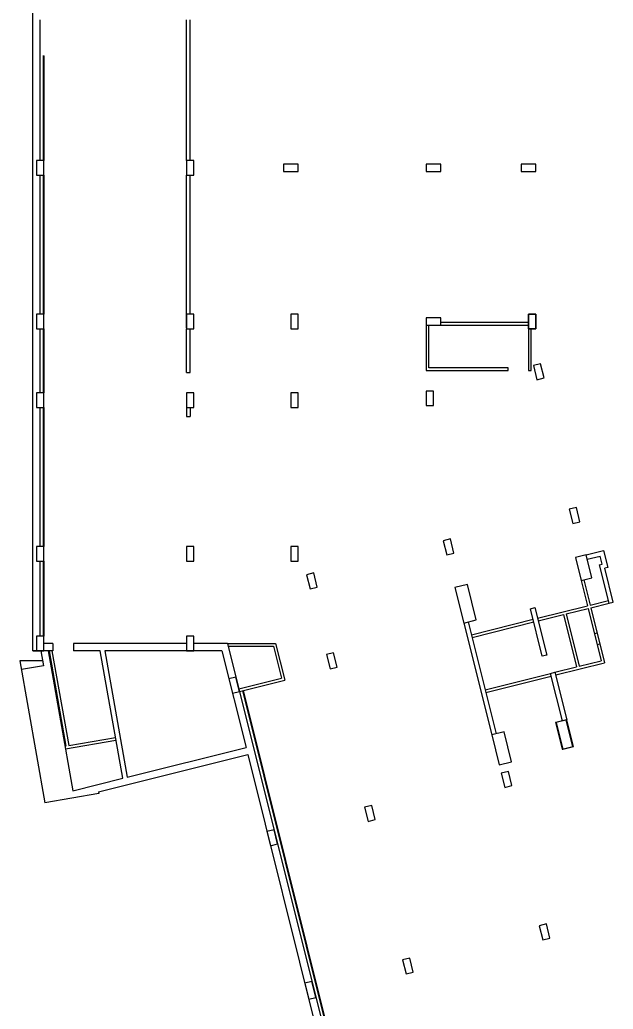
# Model space of a CAD drawing. Header units: metres. Extents: x -681087 to 1033303, y 74272 to 2630761.
# Drawn here: x -38670 to -6231, y 2525471 to 2579578 of the extents above; entities that cross this region are included whole.
import ezdxf

# ---------------------------------------------------------------- set-up
doc = ezdxf.new("R2010")
doc.units = ezdxf.units.M
for name, color, linetype in [('SKELETON_CLEAN', 7, 'Continuous'), ('SKELETON_ISOLATED', 1, 'Continuous'), ('SKELETON_ORIGINAL', 8, 'Continuous')]:
    doc.layers.add(name, color=color, linetype=linetype)

msp = doc.modelspace()

# ---------------------------------------------------------------- linework, layer by layer
at = {"layer": 'SKELETON_CLEAN'}
for p, q in [((-37959, 2545078), (-37959, 2587673)), ((-29559, 2571878), (-29559, 2579578)), ((-37359, 2571878), (-37759, 2571878)), ((-37759, 2571878), (-37759, 2571078)), ((-37359, 2571078), (-37359, 2571878)), ((-29159, 2571878), (-29559, 2571878)), ((-29559, 2571878), (-29559, 2571078)), ((-29159, 2571078), (-29159, 2571878)), ((-23459, 2571678), (-24259, 2571678)), ((-24259, 2571678), (-24259, 2571278)), ((-23459, 2571278), (-23459, 2571678)), ((-15659, 2571678), (-16459, 2571678)), ((-16459, 2571678), (-16459, 2571278)), ((-15659, 2571278), (-15659, 2571678)), ((-10459, 2571678), (-11259, 2571678)), ((-11259, 2571678), (-11259, 2571278)), ((-10459, 2571278), (-10459, 2571678)), ((-24259, 2571278), (-23459, 2571278)), ((-16459, 2571278), (-15659, 2571278)), ((-11259, 2571278), (-10459, 2571278)), ((-37759, 2571078), (-37359, 2571078)), ((-29559, 2571078), (-29159, 2571078)), ((-29559, 2562728), (-29559, 2571078)), ((-37359, 2563478), (-37759, 2563478)), ((-37759, 2563478), (-37759, 2562678)), ((-37359, 2562678), (-37359, 2563478)), ((-29159, 2563478), (-29559, 2563478)), ((-29559, 2563478), (-29559, 2562678)), ((-29159, 2562678), (-29159, 2563478)), ((-23459, 2563478), (-23859, 2563478)), ((-23859, 2563478), (-23859, 2562678)), ((-23459, 2562678), (-23459, 2563478)), ((-15659, 2563278), (-16459, 2563278)), ((-16459, 2563278), (-16459, 2562878)), ((-15659, 2562878), (-15659, 2563278)), ((-10859, 2562678), (-10859, 2563478)), ((-10859, 2563478), (-10459, 2563478)), ((-10459, 2563478), (-10459, 2562678)), ((-37759, 2562678), (-37359, 2562678)), ((-29559, 2562678), (-29159, 2562678)), ((-29559, 2560298), (-29559, 2562678)), ((-29359, 2560298), (-29359, 2562678)), ((-23859, 2562678), (-23459, 2562678)), ((-16459, 2562878), (-16459, 2560398)), ((-16459, 2562878), (-15659, 2562878)), ((-16309, 2560548), (-16309, 2562878)), ((-15659, 2562878), (-10859, 2562878)), ((-10859, 2562878), (-10859, 2560398)), ((-10459, 2562678), (-10859, 2562678)), ((-10709, 2560398), (-10709, 2562678)), ((-16459, 2560398), (-11979, 2560398)), ((-11979, 2560548), (-16309, 2560548)), ((-11979, 2560398), (-11979, 2560548)), ((-10859, 2560398), (-10709, 2560398)), ((-10202, 2560765), (-10591, 2560669)), ((-10591, 2560669), (-10397, 2559892)), ((-10009, 2559989), (-10202, 2560765)), ((-29559, 2560298), (-29359, 2560298)), ((-10397, 2559892), (-10009, 2559989)), ((-16059, 2559278), (-16459, 2559278)), ((-16459, 2559278), (-16459, 2558478)), ((-16059, 2558478), (-16059, 2559278)), ((-37359, 2559178), (-37759, 2559178)), ((-37759, 2559178), (-37759, 2558378)), ((-37359, 2558378), (-37359, 2559178)), ((-29159, 2559178), (-29559, 2559178)), ((-29559, 2559178), (-29559, 2558378)), ((-29159, 2558378), (-29159, 2559178)), ((-23459, 2559178), (-23859, 2559178)), ((-23859, 2559178), (-23859, 2558378)), ((-23459, 2558378), (-23459, 2559178)), ((-37759, 2558378), (-37359, 2558378)), ((-29559, 2558378), (-29159, 2558378)), ((-29559, 2558378), (-29559, 2557878)), ((-29359, 2558378), (-29359, 2557878)), ((-23859, 2558378), (-23459, 2558378)), ((-16459, 2558478), (-16059, 2558478)), ((-29559, 2557878), (-29359, 2557878)), ((-8243, 2552906), (-8631, 2552809)), ((-8631, 2552809), (-8437, 2552033)), ((-8049, 2552130), (-8243, 2552906)), ((-8437, 2552033), (-8049, 2552130)), ((-15132, 2551188), (-15520, 2551092)), ((-14938, 2550412), (-15132, 2551188)), ((-37359, 2550778), (-37759, 2550778)), ((-37759, 2550778), (-37759, 2549978)), ((-37359, 2549978), (-37359, 2550778)), ((-29159, 2550778), (-29559, 2550778)), ((-29559, 2550778), (-29559, 2549978)), ((-29159, 2549978), (-29159, 2550778)), ((-23459, 2550778), (-23859, 2550778)), ((-23859, 2550778), (-23859, 2549978)), ((-23459, 2549978), (-23459, 2550778)), ((-15520, 2551092), (-15327, 2550315)), ((-15327, 2550315), (-14938, 2550412)), ((-7706, 2550319), (-8288, 2550174)), ((-8288, 2550174), (-7974, 2548913)), ((-7706, 2550319), (-6760, 2550555)), ((-7391, 2549058), (-7706, 2550319)), ((-7646, 2550076), (-6942, 2550252)), ((-6833, 2549815), (-6942, 2550252)), ((-6760, 2550555), (-6530, 2549633)), ((-37759, 2549978), (-37359, 2549978)), ((-29559, 2549978), (-29159, 2549978)), ((-23859, 2549978), (-23459, 2549978)), ((-6998, 2549774), (-6833, 2549815)), ((-6998, 2549774), (-6473, 2547669)), ((-6530, 2549633), (-6695, 2549592)), ((-6231, 2547729), (-6695, 2549592)), ((-22603, 2549326), (-22991, 2549229)), ((-22991, 2549229), (-22798, 2548453)), ((-22410, 2548549), (-22603, 2549326)), ((-7974, 2548913), (-7391, 2549058)), ((-7828, 2548949), (-7484, 2547571)), ((-22798, 2548453), (-22410, 2548549)), ((-14202, 2548699), (-14881, 2548530)), ((-14881, 2548530), (-14398, 2546589)), ((-13718, 2546759), (-14202, 2548699)), ((-7974, 2548913), (-7630, 2547535)), ((-10754, 2547374), (-10512, 2547435)), ((-10106, 2544774), (-10754, 2547374)), ((-10512, 2547435), (-9863, 2544834)), ((-10366, 2546852), (-7630, 2547535)), ((-8807, 2547087), (-7594, 2547389)), ((-7594, 2547389), (-6880, 2544527)), ((-7484, 2547571), (-6490, 2547819)), ((-7448, 2547425), (-6454, 2547673)), ((-7448, 2547425), (-6698, 2544418)), ((-6473, 2547669), (-6231, 2547729)), ((-10330, 2546707), (-8952, 2547051)), ((-8952, 2547051), (-8238, 2544188)), ((-8807, 2547087), (-8093, 2544224)), ((-14398, 2546589), (-13718, 2546759)), ((-14398, 2546589), (-12873, 2540477)), ((-37359, 2545878), (-37759, 2545878)), ((-37759, 2545878), (-37759, 2545078)), ((-37359, 2545078), (-37359, 2545878)), ((-29159, 2545878), (-29559, 2545878)), ((-29559, 2545878), (-29559, 2545078)), ((-29159, 2545078), (-29159, 2545878)), ((-36859, 2545478), (-37359, 2545478)), ((-36859, 2545478), (-36859, 2545078)), ((-29559, 2545478), (-35739, 2545478)), ((-35739, 2545478), (-35739, 2545078)), ((-27312, 2545478), (-29159, 2545478)), ((-27312, 2545478), (-16642, 2502682)), ((-27312, 2545478), (-27106, 2545478)), ((-27312, 2545478), (-24684, 2545478)), ((-27275, 2545328), (-24801, 2545328)), ((-24801, 2545328), (-24365, 2543579)), ((-24684, 2545478), (-24183, 2543469)), ((-36859, 2545078), (-37959, 2545078)), ((-37859, 2545078), (-37364, 2545078)), ((-37523, 2545078), (-37377, 2544253)), ((-37117, 2545078), (-35766, 2537421)), ((-37066, 2545078), (-36145, 2539858)), ((-36913, 2545078), (-35998, 2539884)), ((-34273, 2545078), (-35739, 2545078)), ((-33043, 2538100), (-34273, 2545078)), ((-27625, 2545078), (-34019, 2545078)), ((-34019, 2545078), (-32800, 2538161)), ((-29559, 2545078), (-29159, 2545078)), ((-27625, 2545078), (-26304, 2539780)), ((-21515, 2544959), (-21903, 2544862)), ((-21903, 2544862), (-21709, 2544086)), ((-21321, 2544183), (-21515, 2544959)), ((-9863, 2544834), (-10106, 2544774)), ((-38670, 2544527), (-37299, 2536752)), ((-37426, 2544527), (-38670, 2544527)), ((-37377, 2544253), (-38584, 2544040)), ((-21709, 2544086), (-21321, 2544183)), ((-9413, 2543895), (-8238, 2544188)), ((-9376, 2543750), (-6698, 2544418)), ((-8093, 2544224), (-6880, 2544527)), ((-26851, 2543629), (-27239, 2543532)), ((-26658, 2542852), (-26851, 2543629)), ((-26694, 2542998), (-24365, 2543579)), ((-13231, 2542943), (-9655, 2543835)), ((-9655, 2543835), (-9413, 2543895)), ((-9007, 2541234), (-9655, 2543835)), ((-9413, 2543895), (-8764, 2541295)), ((-27239, 2543532), (-27046, 2542756)), ((-26658, 2542852), (-24183, 2543469)), ((-27046, 2542756), (-26658, 2542852)), ((-8781, 2541291), (-9364, 2541146)), ((-8419, 2539835), (-8781, 2541291)), ((-35998, 2539884), (-33437, 2540335)), ((-12194, 2540646), (-12873, 2540477)), ((-12873, 2540477), (-12462, 2538827)), ((-11783, 2538996), (-12194, 2540646)), ((-36195, 2539849), (-36145, 2539858)), ((-32800, 2538161), (-26304, 2539780)), ((-9001, 2539690), (-8419, 2539835)), ((-34359, 2537360), (-26207, 2539392)), ((-26207, 2539392), (-17647, 2505058)), ((-12462, 2538827), (-11783, 2538996)), ((-11963, 2538477), (-12351, 2538381)), ((-12351, 2538381), (-12157, 2537604)), ((-11769, 2537701), (-11963, 2538477)), ((-35766, 2537421), (-33043, 2538100)), ((-12157, 2537604), (-11769, 2537701)), ((-34344, 2537273), (-37299, 2536752)), ((-34359, 2537360), (-34344, 2537273)), ((-19434, 2536615), (-19822, 2536518)), ((-19822, 2536518), (-19629, 2535742)), ((-19241, 2535838), (-19434, 2536615)), ((-19629, 2535742), (-19241, 2535838)), ((-24771, 2535284), (-25159, 2535187)), ((-25159, 2535187), (-24965, 2534411)), ((-24577, 2534508), (-24771, 2535284)), ((-24965, 2534411), (-24577, 2534508)), ((-9882, 2530133), (-10270, 2530036)), ((-10270, 2530036), (-10077, 2529260)), ((-9689, 2529357), (-9882, 2530133)), ((-10077, 2529260), (-9689, 2529357)), ((-17354, 2528270), (-17742, 2528173)), ((-17742, 2528173), (-17548, 2527397)), ((-17160, 2527494), (-17354, 2528270)), ((-17548, 2527397), (-17160, 2527494)), ((-22702, 2526988), (-23090, 2526891)), ((-23090, 2526891), (-22873, 2526018)), ((-22485, 2526115), (-22702, 2526988)), ((-22873, 2526018), (-22485, 2526115))]:
    msp.add_line(p, q, dxfattribs=at)
at = {"layer": 'SKELETON_ISOLATED'}
for p, q in [((-37559, 2571878), (-37559, 2579578)), ((-29359, 2571878), (-29359, 2579578)), ((-37374, 2577618), (-37374, 2571878)), ((-37559, 2563478), (-37559, 2571078)), ((-37374, 2571078), (-37374, 2563478)), ((-29359, 2563478), (-29359, 2571078)), ((-10859, 2563028), (-15659, 2563028)), ((-37559, 2559178), (-37559, 2562678)), ((-37374, 2562678), (-37374, 2559178)), ((-37559, 2550778), (-37559, 2558378)), ((-37374, 2558378), (-37374, 2550778)), ((-37559, 2545878), (-37559, 2549978)), ((-37374, 2549978), (-37374, 2545878)), ((-13981, 2545951), (-10609, 2546792)), ((-14155, 2546650), (-12631, 2540537)), ((-13945, 2545806), (-10573, 2546646)), ((-7250, 2546011), (-7105, 2546048)), ((-7100, 2545410), (-6955, 2545446)), ((-13195, 2542798), (-9619, 2543689)), ((-26478, 2542897), (-15053, 2497073)), ((-9381, 2541141), (-9018, 2539686)), ((-9347, 2541150), (-8984, 2539694)), ((-36169, 2539701), (-33411, 2540187))]:
    msp.add_line(p, q, dxfattribs=at)
at = {"layer": 'SKELETON_ORIGINAL'}
for p, q in [((-37959, 2545078), (-37959, 2587673)), ((-37559, 2571878), (-37559, 2579578)), ((-29559, 2571878), (-29559, 2579578)), ((-29359, 2571878), (-29359, 2579578)), ((-37389, 2577622), (-37389, 2571878)), ((-37359, 2577613), (-37359, 2571878)), ((-37359, 2571878), (-37759, 2571878)), ((-37759, 2571878), (-37759, 2571078)), ((-37359, 2571078), (-37359, 2571878)), ((-29159, 2571878), (-29559, 2571878)), ((-29559, 2571878), (-29559, 2571078)), ((-29159, 2571078), (-29159, 2571878)), ((-23459, 2571678), (-24259, 2571678)), ((-24259, 2571678), (-24259, 2571278)), ((-23459, 2571278), (-23459, 2571678)), ((-15659, 2571678), (-16459, 2571678)), ((-16459, 2571678), (-16459, 2571278)), ((-15659, 2571278), (-15659, 2571678)), ((-10459, 2571678), (-11259, 2571678)), ((-11259, 2571678), (-11259, 2571278)), ((-10459, 2571278), (-10459, 2571678)), ((-24259, 2571278), (-23459, 2571278)), ((-16459, 2571278), (-15659, 2571278)), ((-11259, 2571278), (-10459, 2571278)), ((-37759, 2571078), (-37359, 2571078)), ((-37559, 2563478), (-37559, 2571078)), ((-37389, 2571078), (-37389, 2563478)), ((-37359, 2571078), (-37359, 2563478)), ((-29559, 2571078), (-29159, 2571078)), ((-29559, 2562728), (-29559, 2571078)), ((-29359, 2563478), (-29359, 2571078)), ((-37359, 2563478), (-37759, 2563478)), ((-37759, 2563478), (-37759, 2562678)), ((-37359, 2562678), (-37359, 2563478)), ((-29159, 2563478), (-29559, 2563478)), ((-29559, 2563478), (-29559, 2562678)), ((-29159, 2562678), (-29159, 2563478)), ((-23459, 2563478), (-23859, 2563478)), ((-23859, 2563478), (-23859, 2562678)), ((-23459, 2562678), (-23459, 2563478)), ((-15659, 2563278), (-16459, 2563278)), ((-16459, 2563278), (-16459, 2562878)), ((-15659, 2562878), (-15659, 2563278)), ((-10859, 2563028), (-15659, 2563028)), ((-10859, 2562678), (-10859, 2563478)), ((-10859, 2563478), (-10459, 2563478)), ((-10459, 2563478), (-10859, 2563478)), ((-10859, 2563478), (-10859, 2562678)), ((-10459, 2563478), (-10459, 2562678)), ((-10459, 2562678), (-10459, 2563478)), ((-37759, 2562678), (-37359, 2562678)), ((-37559, 2559178), (-37559, 2562678)), ((-37389, 2562678), (-37389, 2559178)), ((-37359, 2562678), (-37359, 2559178)), ((-29559, 2562678), (-29159, 2562678)), ((-29559, 2560298), (-29559, 2562678)), ((-29359, 2560298), (-29359, 2562678)), ((-23859, 2562678), (-23459, 2562678)), ((-16459, 2562878), (-16459, 2560398)), ((-16459, 2562878), (-15659, 2562878)), ((-16309, 2560548), (-16309, 2562878)), ((-15659, 2562878), (-10859, 2562878)), ((-10859, 2562878), (-10859, 2560398)), ((-10459, 2562678), (-10859, 2562678)), ((-10859, 2562678), (-10459, 2562678)), ((-10709, 2560398), (-10709, 2562678)), ((-16459, 2560398), (-11979, 2560398)), ((-11979, 2560548), (-16309, 2560548)), ((-11979, 2560398), (-11979, 2560548)), ((-10859, 2560398), (-10709, 2560398)), ((-10202, 2560765), (-10591, 2560669)), ((-10591, 2560669), (-10397, 2559892)), ((-10009, 2559989), (-10202, 2560765)), ((-29559, 2560298), (-29359, 2560298)), ((-10397, 2559892), (-10009, 2559989)), ((-16059, 2559278), (-16459, 2559278)), ((-16459, 2559278), (-16459, 2558478)), ((-16059, 2558478), (-16059, 2559278)), ((-37359, 2559178), (-37759, 2559178)), ((-37759, 2559178), (-37759, 2558378)), ((-37359, 2558378), (-37359, 2559178)), ((-29159, 2559178), (-29559, 2559178)), ((-29559, 2559178), (-29559, 2558378)), ((-29159, 2558378), (-29159, 2559178)), ((-23459, 2559178), (-23859, 2559178)), ((-23859, 2559178), (-23859, 2558378)), ((-23459, 2558378), (-23459, 2559178)), ((-37759, 2558378), (-37359, 2558378)), ((-37559, 2550778), (-37559, 2558378)), ((-37389, 2558378), (-37389, 2550778)), ((-37359, 2558378), (-37359, 2550778)), ((-29559, 2558378), (-29159, 2558378)), ((-29559, 2558378), (-29559, 2557878)), ((-29359, 2558378), (-29359, 2557878)), ((-23859, 2558378), (-23459, 2558378)), ((-16459, 2558478), (-16059, 2558478)), ((-29559, 2557878), (-29359, 2557878)), ((-8243, 2552906), (-8631, 2552809)), ((-8631, 2552809), (-8437, 2552033)), ((-8049, 2552130), (-8243, 2552906)), ((-8437, 2552033), (-8049, 2552130)), ((-15132, 2551188), (-15520, 2551092)), ((-14938, 2550412), (-15132, 2551188)), ((-37359, 2550778), (-37759, 2550778)), ((-37759, 2550778), (-37759, 2549978)), ((-37359, 2549978), (-37359, 2550778)), ((-29159, 2550778), (-29559, 2550778)), ((-29559, 2550778), (-29559, 2549978)), ((-29159, 2549978), (-29159, 2550778)), ((-23459, 2550778), (-23859, 2550778)), ((-23859, 2550778), (-23859, 2549978)), ((-23459, 2549978), (-23459, 2550778)), ((-15520, 2551092), (-15327, 2550315)), ((-15327, 2550315), (-14938, 2550412)), ((-7706, 2550319), (-8288, 2550174)), ((-7706, 2550319), (-8288, 2550174)), ((-8288, 2550174), (-7974, 2548913)), ((-8288, 2550174), (-7974, 2548912)), ((-7706, 2550319), (-6760, 2550555)), ((-7391, 2549058), (-7706, 2550319)), ((-7392, 2549058), (-7706, 2550319)), ((-7646, 2550076), (-6942, 2550252)), ((-6833, 2549815), (-6942, 2550252)), ((-6760, 2550555), (-6530, 2549633)), ((-37759, 2549978), (-37359, 2549978)), ((-37559, 2545878), (-37559, 2549978)), ((-37389, 2549978), (-37389, 2545878)), ((-37359, 2549978), (-37359, 2545878)), ((-29559, 2549978), (-29159, 2549978)), ((-23859, 2549978), (-23459, 2549978)), ((-6998, 2549774), (-6833, 2549815)), ((-6998, 2549774), (-6473, 2547669)), ((-6530, 2549633), (-6695, 2549592)), ((-6231, 2547729), (-6695, 2549592)), ((-22603, 2549326), (-22991, 2549229)), ((-22991, 2549229), (-22798, 2548453)), ((-22410, 2548549), (-22603, 2549326)), ((-7974, 2548913), (-7391, 2549058)), ((-7974, 2548912), (-7392, 2549058)), ((-7828, 2548949), (-7484, 2547571)), ((-22798, 2548453), (-22410, 2548549)), ((-14202, 2548699), (-14881, 2548530)), ((-14202, 2548699), (-14881, 2548530)), ((-14881, 2548530), (-14398, 2546589)), ((-14881, 2548530), (-14398, 2546589)), ((-13718, 2546759), (-14202, 2548699)), ((-13718, 2546759), (-14202, 2548699)), ((-7974, 2548913), (-7630, 2547535)), ((-10754, 2547374), (-10512, 2547435)), ((-10106, 2544774), (-10754, 2547374)), ((-10512, 2547435), (-9863, 2544834)), ((-10366, 2546852), (-7630, 2547535)), ((-8807, 2547087), (-7594, 2547389)), ((-7594, 2547389), (-6880, 2544527)), ((-7594, 2547389), (-6880, 2544527)), ((-7484, 2547571), (-6490, 2547819)), ((-7448, 2547425), (-6454, 2547673)), ((-7448, 2547425), (-6698, 2544418)), ((-6473, 2547669), (-6231, 2547729)), ((-13981, 2545951), (-10609, 2546792)), ((-10330, 2546707), (-8952, 2547051)), ((-8952, 2547051), (-8238, 2544188)), ((-8807, 2547087), (-8093, 2544224)), ((-14398, 2546589), (-13718, 2546759)), ((-14398, 2546589), (-13718, 2546759)), ((-14398, 2546589), (-12873, 2540477)), ((-14155, 2546650), (-12631, 2540537)), ((-13945, 2545806), (-10573, 2546646)), ((-37359, 2545878), (-37759, 2545878)), ((-37759, 2545878), (-37759, 2545078)), ((-37359, 2545078), (-37359, 2545878)), ((-29159, 2545878), (-29559, 2545878)), ((-29559, 2545878), (-29559, 2545078)), ((-29159, 2545078), (-29159, 2545878)), ((-7250, 2546011), (-7105, 2546048)), ((-36859, 2545478), (-37359, 2545478)), ((-36859, 2545478), (-36859, 2545078)), ((-29559, 2545478), (-35739, 2545478)), ((-35739, 2545478), (-35739, 2545078)), ((-27312, 2545478), (-29159, 2545478)), ((-27312, 2545478), (-16642, 2502682)), ((-27312, 2545478), (-27106, 2545478)), ((-27312, 2545478), (-24684, 2545478)), ((-27275, 2545328), (-24801, 2545328)), ((-24801, 2545328), (-24365, 2543579)), ((-24684, 2545478), (-24183, 2543469)), ((-7100, 2545410), (-6955, 2545446)), ((-36859, 2545078), (-37959, 2545078)), ((-37959, 2545078), (-37369, 2545078)), ((-37759, 2545078), (-37359, 2545078)), ((-37523, 2545078), (-37377, 2544253)), ((-37117, 2545078), (-35766, 2537421)), ((-37066, 2545078), (-36145, 2539858)), ((-36913, 2545078), (-35998, 2539884)), ((-34273, 2545078), (-35739, 2545078)), ((-33043, 2538100), (-34273, 2545078)), ((-27625, 2545078), (-34019, 2545078)), ((-34019, 2545078), (-32800, 2538161)), ((-29559, 2545078), (-29159, 2545078)), ((-27625, 2545078), (-26304, 2539780)), ((-21515, 2544959), (-21903, 2544862)), ((-21903, 2544862), (-21709, 2544086)), ((-21321, 2544183), (-21515, 2544959)), ((-9863, 2544834), (-10106, 2544774)), ((-38670, 2544527), (-37299, 2536752)), ((-37426, 2544527), (-38670, 2544527)), ((-37377, 2544253), (-38584, 2544040)), ((-21709, 2544086), (-21321, 2544183)), ((-9413, 2543895), (-8238, 2544188)), ((-9376, 2543750), (-6698, 2544418)), ((-8093, 2544224), (-6880, 2544527)), ((-26851, 2543629), (-27239, 2543532)), ((-26658, 2542852), (-26851, 2543629)), ((-26694, 2542998), (-24365, 2543579)), ((-13231, 2542943), (-9655, 2543835)), ((-13195, 2542798), (-9619, 2543689)), ((-9655, 2543835), (-9413, 2543895)), ((-9007, 2541234), (-9655, 2543835)), ((-9413, 2543895), (-8764, 2541295)), ((-27239, 2543532), (-27046, 2542756)), ((-26658, 2542852), (-24183, 2543469)), ((-27046, 2542756), (-26658, 2542852)), ((-26493, 2542894), (-15087, 2497148)), ((-26464, 2542901), (-15019, 2496998)), ((-8798, 2541286), (-9381, 2541141)), ((-9381, 2541141), (-9018, 2539686)), ((-8764, 2541295), (-9347, 2541150)), ((-9347, 2541150), (-8984, 2539694)), ((-8435, 2539831), (-8798, 2541286)), ((-8402, 2539840), (-8764, 2541295)), ((-35998, 2539884), (-33437, 2540335)), ((-12194, 2540646), (-12873, 2540477)), ((-12194, 2540646), (-12873, 2540477)), ((-12873, 2540477), (-12462, 2538827)), ((-12873, 2540477), (-12462, 2538827)), ((-11783, 2538996), (-12194, 2540646)), ((-11783, 2538996), (-12194, 2540646)), ((-36195, 2539849), (-36145, 2539858)), ((-36169, 2539701), (-33411, 2540187)), ((-32800, 2538161), (-26304, 2539780)), ((-9018, 2539686), (-8435, 2539831)), ((-8984, 2539694), (-8402, 2539840)), ((-34359, 2537360), (-26207, 2539392)), ((-26207, 2539392), (-17647, 2505058)), ((-12462, 2538827), (-11783, 2538996)), ((-12462, 2538827), (-11783, 2538996)), ((-11963, 2538477), (-12351, 2538381)), ((-12351, 2538381), (-12157, 2537604)), ((-11769, 2537701), (-11963, 2538477)), ((-35766, 2537421), (-33043, 2538100)), ((-12157, 2537604), (-11769, 2537701)), ((-34344, 2537273), (-37299, 2536752)), ((-34359, 2537360), (-34344, 2537273)), ((-19434, 2536615), (-19822, 2536518)), ((-19822, 2536518), (-19629, 2535742)), ((-19241, 2535838), (-19434, 2536615)), ((-19629, 2535742), (-19241, 2535838)), ((-24771, 2535284), (-25159, 2535187)), ((-25159, 2535187), (-24965, 2534411)), ((-24577, 2534508), (-24771, 2535284)), ((-24965, 2534411), (-24577, 2534508)), ((-9882, 2530133), (-10270, 2530036)), ((-10270, 2530036), (-10077, 2529260)), ((-9689, 2529357), (-9882, 2530133)), ((-10077, 2529260), (-9689, 2529357)), ((-17354, 2528270), (-17742, 2528173)), ((-17742, 2528173), (-17548, 2527397)), ((-17160, 2527494), (-17354, 2528270)), ((-17548, 2527397), (-17160, 2527494)), ((-22702, 2526988), (-23090, 2526891)), ((-23090, 2526891), (-22873, 2526018)), ((-22485, 2526115), (-22702, 2526988)), ((-22873, 2526018), (-22485, 2526115))]:
    msp.add_line(p, q, dxfattribs=at)

doc.saveas('drawing.dxf')
